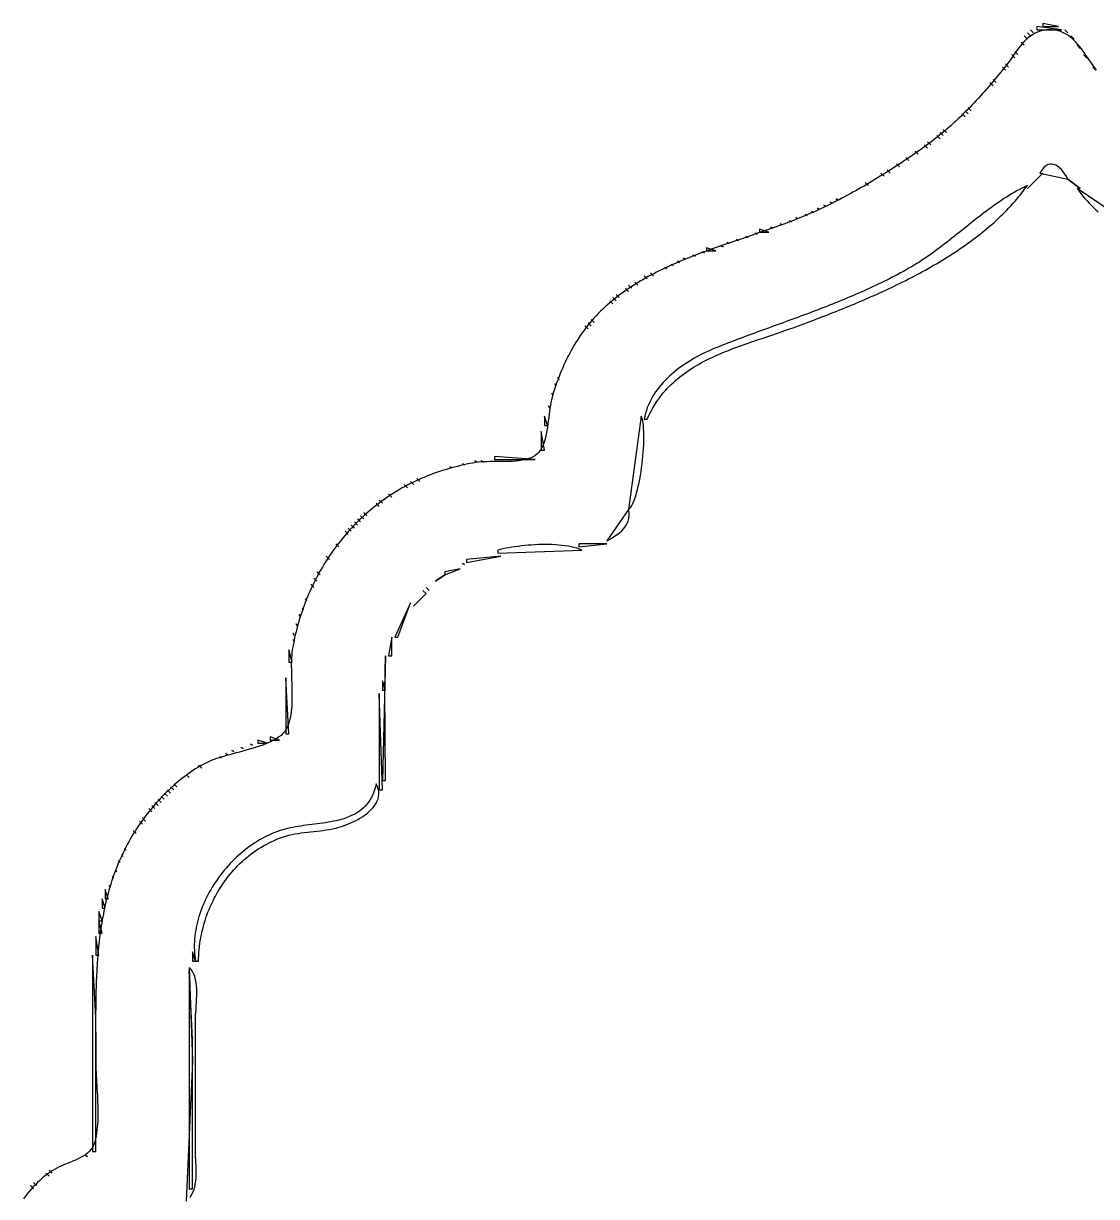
# Model space of a CAD drawing. Extents: x 0 to 2380, y 238 to 1416.
# Drawn here: x 298.8 to 643.2, y 613.5 to 990 of the extents above; entities that cross this region are included whole.
import ezdxf

# ---------------------------------------------------------------- set-up
doc = ezdxf.new("R2010")
doc.units = 0
doc.header["$MEASUREMENT"] = 0
for name, color, linetype in [('C107', 107, 'Continuous'), ('C117', 117, 'Continuous'), ('C139', 139, 'Continuous'), ('C147', 147, 'Continuous'), ('C197', 197, 'Continuous'), ('C250', 250, 'Continuous'), ('C251', 251, 'Continuous'), ('C252', 252, 'Continuous'), ('C253', 253, 'Continuous'), ('C37', 37, 'Continuous'), ('C39', 39, 'Continuous'), ('C47', 47, 'Continuous'), ('C77', 77, 'Continuous')]:
    doc.layers.add(name, color=color, linetype=linetype)

msp = doc.modelspace()

# ---------------------------------------------------------------- linework, layer by layer
at = {"layer": 'C107'}
msp.add_lwpolyline([(424, 803), (428, 807), (424, 803)], dxfattribs=at)
at = {"layer": 'C117'}
for points in [[(497, 864), (493, 834), (493.36, 834.33), (493.71, 834.78), (494.05, 835.33), (494.38, 835.97), (494.7, 836.71), (495, 837.53), (495.3, 838.43), (495.59, 839.39), (495.86, 840.41), (496.12, 841.49), (496.36, 842.62), (496.59, 843.78), (496.8, 844.97), (497, 846.19), (497.18, 847.43), (497.34, 848.68), (497.49, 849.92), (497.61, 851.17), (497.72, 852.4), (497.81, 853.61), (497.87, 854.8), (497.91, 855.95), (497.93, 857.06), (497.93, 858.12), (497.9, 859.13), (497.85, 860.07), (497.78, 860.95), (497.68, 861.74), (497.55, 862.45), (497.39, 863.07), (497.21, 863.59), (497, 864)], [(361.67, 754.67), (362.33, 754.33), (361.67, 754.67)]]:
    msp.add_lwpolyline(points, dxfattribs=at)
at = {"layer": 'C139'}
msp.add_lwpolyline([(621, 937), (626, 942), (621, 937)], dxfattribs=at)
at = {"layer": 'C147'}
msp.add_lwpolyline([(388.33, 802.33), (388.67, 801.67), (388.33, 802.33)], dxfattribs=at)
at = {"layer": 'C197'}
msp.add_lwpolyline([(634, 940), (638, 937), (634, 940)], dxfattribs=at)
at = {"layer": 'C250'}
for points in [[(633, 988), (634, 987), (633, 988)], [(600, 961), (601, 960), (600, 961)], [(601, 962), (602, 961), (601, 962)], [(602, 963), (603, 962), (602, 963)], [(592, 954), (593, 953), (592, 954)], [(625, 942), (634, 940), (633.55, 940.86), (633.06, 941.67), (632.53, 942.42), (631.96, 943.08), (631.37, 943.66), (630.76, 944.14), (630.13, 944.5), (629.48, 944.75), (628.83, 944.85), (628.17, 944.81), (627.51, 944.61), (626.86, 944.24), (626.23, 943.69), (625.6, 942.95), (625, 942)], [(498, 863), (499, 863), (499.43, 863.95), (499.88, 864.87), (500.35, 865.77), (500.84, 866.65), (501.35, 867.5), (501.88, 868.32), (502.42, 869.12), (502.99, 869.91), (503.57, 870.66), (504.16, 871.4), (504.78, 872.12), (505.41, 872.81), (506.05, 873.49), (506.71, 874.14), (507.39, 874.78), (508.07, 875.4), (508.78, 876), (509.49, 876.59), (510.22, 877.15), (510.96, 877.7), (511.71, 878.24), (512.48, 878.76), (513.25, 879.26), (514.04, 879.75), (514.84, 880.23), (515.64, 880.7), (516.46, 881.15), (517.28, 881.59), (518.12, 882.01), (518.96, 882.43), (519.81, 882.84), (520.66, 883.23), (521.53, 883.62), (522.4, 884), (523.27, 884.37), (524.16, 884.73), (525.04, 885.08), (525.93, 885.43), (526.83, 885.77), (527.73, 886.1), (528.63, 886.43), (529.54, 886.76), (530.45, 887.08), (531.36, 887.4), (532.27, 887.71), (533.19, 888.02), (534.1, 888.33), (535.02, 888.64), (535.93, 888.94), (536.85, 889.25), (537.76, 889.55), (538.68, 889.86), (539.59, 890.16), (540.5, 890.47), (541.41, 890.78), (542.31, 891.09), (543.21, 891.41), (544.11, 891.73), (545, 892.05), (545.84, 892.36), (546.68, 892.67), (547.53, 892.98), (548.38, 893.3), (549.24, 893.62), (550.1, 893.94), (550.97, 894.26), (551.85, 894.59), (552.73, 894.92), (553.61, 895.26), (554.49, 895.6), (555.38, 895.94), (556.28, 896.28), (557.18, 896.63), (558.08, 896.99), (558.98, 897.34), (559.89, 897.7), (560.8, 898.06), (561.71, 898.43), (562.62, 898.8), (563.54, 899.18), (564.45, 899.56), (565.37, 899.94), (566.29, 900.32), (567.22, 900.71), (568.14, 901.11), (569.06, 901.51), (569.99, 901.91), (570.91, 902.32), (571.83, 902.73), (572.76, 903.14), (573.68, 903.56), (574.61, 903.98), (575.53, 904.41), (576.45, 904.84), (577.37, 905.28), (578.29, 905.72), (579.21, 906.17), (580.13, 906.62), (581.05, 907.07), (581.96, 907.53), (582.87, 907.99), (583.78, 908.46), (584.68, 908.93), (585.59, 909.41), (586.49, 909.89), (587.38, 910.38), (588.27, 910.87), (589.16, 911.37), (590.05, 911.87), (590.93, 912.38), (591.81, 912.89), (592.68, 913.41), (593.55, 913.93), (594.41, 914.46), (595.27, 914.99), (596.12, 915.53), (596.97, 916.08), (597.81, 916.63), (598.64, 917.18), (599.47, 917.74), (600.29, 918.3), (601.11, 918.88), (601.92, 919.45), (602.72, 920.03), (603.52, 920.62), (604.3, 921.21), (605.08, 921.81), (605.86, 922.42), (606.62, 923.03), (607.38, 923.64), (608.12, 924.27), (608.86, 924.89), (609.59, 925.53), (610.31, 926.17), (611.03, 926.81), (611.73, 927.47), (612.42, 928.12), (613.11, 928.79), (613.78, 929.46), (614.44, 930.13), (615.09, 930.82), (615.74, 931.51), (616.37, 932.2), (616.99, 932.9), (617.6, 933.61), (618.19, 934.33), (618.78, 935.05), (619.35, 935.78), (619.91, 936.51), (620.46, 937.25), (621, 938), (620.15, 937.59), (619.3, 937.17), (618.46, 936.73), (617.62, 936.27), (616.79, 935.8), (615.96, 935.31), (615.14, 934.81), (614.32, 934.3), (613.5, 933.77), (612.69, 933.23), (611.88, 932.68), (611.07, 932.13), (610.27, 931.56), (609.46, 930.98), (608.66, 930.39), (607.87, 929.8), (607.07, 929.2), (606.28, 928.59), (605.49, 927.98), (604.69, 927.36), (603.9, 926.74), (603.12, 926.11), (602.33, 925.49), (601.54, 924.86), (600.75, 924.23), (599.96, 923.6), (599.17, 922.96), (598.39, 922.33), (597.6, 921.7), (596.8, 921.08), (596.01, 920.45), (595.22, 919.83), (594.42, 919.22), (593.63, 918.61), (592.83, 918), (592.03, 917.4), (591.22, 916.81), (590.42, 916.22), (589.61, 915.65), (588.8, 915.08), (587.98, 914.52), (587.16, 913.98), (586.34, 913.44), (585.51, 912.92), (584.68, 912.41), (583.84, 911.91), (583, 911.42)], [(553.67, 930.67), (554.33, 930.33), (553.67, 930.67)], [(555.67, 931.67), (556.33, 931.33), (555.67, 931.67)], [(557.67, 932.67), (558.33, 932.33), (557.67, 932.67)], [(544.67, 926.67), (545.33, 926.33), (544.67, 926.67)], [(549.67, 928.67), (550.33, 928.33), (549.67, 928.67)], [(551.67, 929.67), (552.33, 929.33), (551.67, 929.67)], [(522.67, 918.67), (523.33, 918.33), (522.67, 918.67)], [(583, 911.42), (582.11, 910.93), (581.23, 910.44), (580.34, 909.95), (579.44, 909.48), (578.55, 909.01), (577.65, 908.54), (576.76, 908.08), (575.86, 907.63), (574.96, 907.19), (574.05, 906.74), (573.15, 906.31), (572.24, 905.88), (571.33, 905.45), (570.42, 905.03), (569.51, 904.61), (568.6, 904.2), (567.69, 903.8), (566.77, 903.39), (565.85, 903), (564.94, 902.6), (564.02, 902.21), (563.1, 901.82), (562.17, 901.44), (561.25, 901.06), (560.33, 900.68), (559.4, 900.31), (558.47, 899.94), (557.55, 899.57), (556.62, 899.21), (555.69, 898.85), (554.76, 898.49), (553.83, 898.13), (552.89, 897.77), (551.96, 897.42), (551.03, 897.07), (550.09, 896.72), (549.16, 896.37), (548.22, 896.02), (547.29, 895.68), (546.35, 895.33), (545.41, 894.99), (544.48, 894.64), (543.54, 894.3), (542.6, 893.96), (541.66, 893.62), (540.72, 893.28), (539.78, 892.93), (538.84, 892.59), (537.9, 892.25), (536.96, 891.91), (536.02, 891.56), (535.08, 891.22), (534.14, 890.87), (533.2, 890.53), (532.26, 890.18), (531.32, 889.83), (530.38, 889.48), (529.44, 889.13), (528.5, 888.78), (527.56, 888.42), (526.62, 888.07), (525.69, 887.71), (524.75, 887.34), (523.81, 886.98), (522.87, 886.61), (521.94, 886.24), (521, 885.87), (520.14, 885.52), (519.28, 885.15), (518.42, 884.76), (517.55, 884.36), (516.69, 883.93), (515.83, 883.49), (514.97, 883.03), (514.11, 882.56), (513.27, 882.06), (512.43, 881.55), (511.6, 881.02), (510.78, 880.47), (509.97, 879.91), (509.17, 879.33), (508.39, 878.72), (507.63, 878.11), (506.88, 877.47), (506.15, 876.82), (505.45, 876.14), (504.76, 875.46), (504.1, 874.75), (503.46, 874.02), (502.84, 873.28), (502.26, 872.52), (501.7, 871.74), (501.17, 870.95), (500.68, 870.14), (500.21, 869.3), (499.78, 868.46), (499.39, 867.59), (499.03, 866.71), (498.71, 865.81), (498.43, 864.89), (498.2, 863.95), (498, 863)], [(506.67, 912.67), (507.33, 912.33), (506.67, 912.67)], [(508.67, 913.67), (509.33, 913.33), (508.67, 913.67)], [(445.67, 849.67), (446.33, 849.33), (445.67, 849.67)], [(412, 836), (413, 835), (412, 836)], [(441, 818), (441, 817), (452, 819), (441, 818)], [(434, 814), (434, 813), (439, 815), (434, 814)], [(431, 811), (434, 813), (431, 811)], [(389.33, 805.33), (389.67, 804.67), (389.33, 805.33)], [(417, 793), (416, 787), (417, 787), (417, 793)], [(363.67, 755.67), (364.33, 755.33), (363.67, 755.67)], [(382, 731.21), (381.15, 730.95), (380.31, 730.66), (379.48, 730.34), (378.64, 730), (377.82, 729.64), (377, 729.25), (376.19, 728.84), (375.39, 728.41), (374.59, 727.96), (373.8, 727.49), (373.02, 726.99), (372.25, 726.48), (371.49, 725.95), (370.74, 725.39), (369.99, 724.82), (369.26, 724.24), (368.54, 723.63), (367.84, 723.01), (367.14, 722.37), (366.46, 721.71), (365.79, 721.04), (365.13, 720.36), (364.48, 719.66), (363.85, 718.94), (363.24, 718.22), (362.64, 717.48), (362.05, 716.72), (361.48, 715.96), (360.93, 715.18), (360.39, 714.39), (359.87, 713.6), (359.37, 712.79), (358.89, 711.97), (358.42, 711.14), (357.98, 710.31), (357.55, 709.46), (357.14, 708.61), (356.75, 707.76), (356.39, 706.89), (356.04, 706.02), (355.72, 705.15), (355.41, 704.27), (355.13, 703.38), (354.87, 702.49), (354.64, 701.6), (354.43, 700.7), (354.24, 699.8), (354.07, 698.9), (353.93, 698), (353.82, 697.1), (353.73, 696.19), (353.67, 695.29), (353.63, 694.38), (353.63, 693.48), (353.64, 692.58), (353.69, 691.68), (353.76, 690.78), (353.87, 689.89), (354, 689), (355, 689), (355.02, 689.95), (355.06, 690.89), (355.12, 691.84), (355.2, 692.78), (355.3, 693.72), (355.42, 694.66), (355.55, 695.6), (355.71, 696.53), (355.89, 697.46), (356.09, 698.39), (356.31, 699.31), (356.55, 700.23), (356.8, 701.14), (357.08, 702.05), (357.37, 702.95), (357.68, 703.84), (358.01, 704.73), (358.36, 705.61), (358.73, 706.48), (359.12, 707.34), (359.52, 708.2), (359.94, 709.04), (360.38, 709.88), (360.83, 710.71), (361.31, 711.52), (361.8, 712.33), (362.3, 713.13), (362.83, 713.91), (363.37, 714.68), (363.93, 715.44), (364.5, 716.19), (365.09, 716.92), (365.7, 717.64), (366.32, 718.35), (366.96, 719.04), (367.61, 719.71), (368.28, 720.38), (368.97, 721.02), (369.67, 721.65), (370.38, 722.26), (371.11, 722.86), (371.86, 723.44), (372.62, 724), (373.39, 724.54), (374.18, 725.06), (374.99, 725.57), (375.8, 726.05), (376.64, 726.52), (377.48, 726.96), (378.34, 727.39), (379.21, 727.79), (380.1, 728.17), (381, 728.53), (381.97, 728.88), (382.95, 729.18), (383.94, 729.45), (384.93, 729.67), (385.93, 729.87), (386.93, 730.04), (387.93, 730.18), (388.94, 730.32), (389.95, 730.43), (390.96, 730.55), (391.97, 730.66), (392.98, 730.77), (393.99, 730.89), (395, 731.02), (396, 731.16), (397.01, 731.33), (398.01, 731.52), (399, 731.75), (399.7, 731.93), (400.43, 732.15), (401.2, 732.4), (402, 732.68), (402.82, 732.99), (403.64, 733.34), (404.48, 733.71), (405.31, 734.12), (406.13, 734.56), (406.94, 735.02), (407.73, 735.52), (408.48, 736.04), (409.2, 736.59), (409.88, 737.17), (410.5, 737.78), (411.07, 738.41), (411.57, 739.06), (412, 739.74), (412.35, 740.45), (412.61, 741.17), (412.78, 741.92), (412.85, 742.7), (412.82, 743.49), (412.67, 744.31), (412.4, 745.14), (412, 746)], [(412, 746), (411.77, 744.98), (411.49, 744.02), (411.17, 743.11), (410.81, 742.26), (410.41, 741.47), (409.97, 740.72), (409.5, 740.03), (409, 739.38), (408.46, 738.77), (407.89, 738.21), (407.29, 737.69), (406.66, 737.21), (406, 736.76), (405.32, 736.36), (404.62, 735.98), (403.89, 735.64), (403.14, 735.32), (402.37, 735.03), (401.59, 734.77), (400.78, 734.53), (399.97, 734.31), (399.14, 734.12), (398.29, 733.94), (397.44, 733.77), (396.58, 733.62), (395.71, 733.48), (394.83, 733.35), (393.95, 733.23), (393.07, 733.11), (392.19, 733), (391.3, 732.89), (390.42, 732.77), (389.54, 732.66), (388.66, 732.54), (387.79, 732.42), (386.93, 732.29), (386.08, 732.14), (385.24, 731.99), (384.41, 731.82), (383.59, 731.64), (382.79, 731.44), (382, 731.21)], [(330.33, 723.33), (330.67, 722.67), (330.33, 723.33)], [(331.33, 725.33), (331.67, 724.67), (331.33, 725.33)], [(328.33, 718.33), (328.67, 717.67), (328.33, 718.33)], [(326.33, 713.33), (326.67, 712.67), (326.33, 713.33)], [(352, 686), (352, 616), (353, 616), (353, 664), (352, 686)], [(306, 621), (307, 620), (306, 621)]]:
    msp.add_lwpolyline(points, dxfattribs=at)
at = {"layer": 'C251'}
for points in [[(628, 987.97), (626.99, 987.91), (626.04, 987.76), (625.14, 987.54), (624.28, 987.24), (623.47, 986.87), (622.71, 986.44), (621.98, 985.95), (621.28, 985.4), (620.62, 984.81), (619.98, 984.18), (619.36, 983.51), (618.77, 982.81), (618.19, 982.08), (617.63, 981.33), (617.08, 980.57), (616.53, 979.8), (615.99, 979.02), (615.45, 978.25), (614.9, 977.49), (614.35, 976.73), (613.79, 976), (613.16, 975.21), (612.53, 974.42), (611.9, 973.64), (611.26, 972.85), (610.61, 972.08), (609.97, 971.3), (609.31, 970.53), (608.65, 969.76), (607.99, 968.99), (607.32, 968.23), (606.65, 967.48), (605.97, 966.72), (605.28, 965.97), (604.59, 965.23), (603.9, 964.49), (603.2, 963.76), (602.49, 963.03), (601.78, 962.31), (601.06, 961.59), (600.34, 960.88), (599.62, 960.17), (598.88, 959.47), (598.14, 958.78), (597.4, 958.09), (596.65, 957.41), (595.89, 956.74), (595.13, 956.08), (594.36, 955.42), (593.59, 954.77), (592.81, 954.12), (592.02, 953.49), (591.23, 952.86), (590.43, 952.24), (589.63, 951.63), (588.82, 951.02), (588, 950.43)], [(621, 987), (622, 986), (621, 987)], [(622, 988), (623, 987), (622, 988)], [(643.21, 975), (642.66, 975.73), (642.11, 976.47), (641.58, 977.23), (641.05, 978), (640.52, 978.77), (640, 979.54), (639.47, 980.31), (638.93, 981.07), (638.38, 981.81), (637.82, 982.53), (637.25, 983.23), (636.66, 983.9), (636.04, 984.54), (635.4, 985.13), (634.73, 985.69), (634.03, 986.19), (633.3, 986.64), (632.52, 987.04), (631.71, 987.37), (630.86, 987.63), (629.96, 987.82), (629, 987.93), (628, 987.97)], [(619, 984), (620, 983), (619, 984)], [(635, 986), (636, 985), (635, 986)], [(637, 983), (638, 982), (637, 983)], [(617, 981), (618, 980), (617, 981)], [(639, 980), (640, 979), (639, 980)], [(614, 977), (615, 976), (614, 977)], [(642, 976), (643, 975), (642, 976)], [(610, 972), (611, 971), (610, 972)], [(593, 955), (594, 954), (593, 955)], [(588, 950.43), (587.2, 949.85), (586.39, 949.28), (585.57, 948.7), (584.76, 948.13), (583.94, 947.56), (583.11, 947), (582.28, 946.43), (581.45, 945.87), (580.62, 945.31), (579.78, 944.75), (578.94, 944.2), (578.09, 943.65), (577.24, 943.1), (576.39, 942.55), (575.53, 942.01), (574.67, 941.47), (573.81, 940.94), (572.95, 940.41), (572.08, 939.88), (571.21, 939.35), (570.33, 938.83), (569.46, 938.32), (568.58, 937.81), (567.7, 937.3), (566.81, 936.8), (565.92, 936.3), (565.04, 935.81), (564.14, 935.32), (563.25, 934.84), (562.35, 934.36), (561.46, 933.89), (560.55, 933.42), (559.65, 932.96), (558.75, 932.5), (557.84, 932.05), (556.93, 931.61), (556.02, 931.17), (555.11, 930.74), (554.2, 930.31), (553.29, 929.89), (552.37, 929.48), (551.45, 929.07), (550.53, 928.67), (549.62, 928.28), (548.69, 927.89), (547.77, 927.52), (546.85, 927.14), (545.92, 926.78), (545, 926.42)], [(588, 951), (589, 950), (588, 951)], [(576, 943), (577, 942), (576, 943)], [(637, 937), (637.59, 936.19), (638.2, 935.39), (638.83, 934.61), (639.49, 933.84), (640.16, 933.08), (640.84, 932.34), (641.55, 931.61), (642.27, 930.89), (643, 930.19), (643.75, 929.5)], [(681, 907.31), (637, 937)], [(559.67, 933.67), (560.33, 933.33), (559.67, 933.67)], [(545, 926.42), (544.08, 926.08), (543.15, 925.73), (542.23, 925.39), (541.29, 925.05), (540.36, 924.72), (539.43, 924.38), (538.49, 924.05), (537.55, 923.73), (536.6, 923.4), (535.66, 923.07), (534.71, 922.75), (533.77, 922.43), (532.82, 922.1), (531.87, 921.78), (530.92, 921.46), (529.97, 921.14), (529.01, 920.82), (528.06, 920.5), (527.11, 920.17), (526.16, 919.85), (525.2, 919.52), (524.25, 919.19), (523.3, 918.87), (522.35, 918.53), (521.4, 918.2), (520.45, 917.86), (519.5, 917.52), (518.56, 917.18), (517.61, 916.83), (516.67, 916.48), (515.73, 916.13), (514.79, 915.77), (513.86, 915.4), (512.92, 915.04), (511.99, 914.66), (511.07, 914.28), (510.14, 913.9), (509.22, 913.51), (508.3, 913.11), (507.39, 912.71), (506.48, 912.3), (505.57, 911.88), (504.67, 911.45), (503.77, 911.02), (502.88, 910.58), (501.99, 910.13), (501.11, 909.68), (500.23, 909.21), (499.35, 908.74), (498.49, 908.26), (497.62, 907.76), (496.77, 907.26), (495.92, 906.75), (495.07, 906.23), (494.24, 905.69), (493.41, 905.15), (492.58, 904.6), (491.76, 904.03), (490.95, 903.45), (490.15, 902.86), (489.35, 902.26), (488.57, 901.65), (487.79, 901.02), (487.01, 900.38)], [(546.67, 927.67), (547.33, 927.33), (546.67, 927.67)], [(533.67, 922.67), (534.33, 922.33), (533.67, 922.67)], [(541.67, 925.67), (542.33, 925.33), (541.67, 925.67)], [(530.67, 921.67), (531.33, 921.33), (530.67, 921.67)], [(513.67, 915.67), (514.33, 915.33), (513.67, 915.67)], [(516.67, 916.67), (517.33, 916.33), (516.67, 916.67)], [(492, 905), (493, 904), (492, 905)], [(495, 907), (496, 906), (495, 907)], [(487.01, 900.38), (486.23, 899.71), (485.46, 899.03), (484.72, 898.33), (483.99, 897.62), (483.27, 896.9), (482.57, 896.17), (481.89, 895.43), (481.23, 894.68), (480.58, 893.91), (479.95, 893.14), (479.34, 892.36), (478.74, 891.56), (478.15, 890.76), (477.59, 889.95), (477.03, 889.12), (476.49, 888.29), (475.97, 887.45), (475.46, 886.6), (474.96, 885.74), (474.48, 884.87), (474.01, 884), (473.55, 883.11), (473.11, 882.22), (472.68, 881.32), (472.26, 880.41), (471.86, 879.5), (471.46, 878.58), (471.08, 877.65), (470.71, 876.72), (470.36, 875.77), (470.01, 874.83), (469.67, 873.87), (469.35, 872.91), (469.04, 871.95), (468.73, 870.98), (468.44, 870), (468.24, 869.23), (468.06, 868.39), (467.9, 867.49), (467.76, 866.54), (467.63, 865.55), (467.51, 864.53), (467.38, 863.49), (467.25, 862.43), (467.12, 861.37), (466.97, 860.31), (466.79, 859.26), (466.6, 858.23), (466.37, 857.23), (466.12, 856.26), (465.82, 855.34), (465.48, 854.48), (465.08, 853.68), (464.64, 852.95), (464.13, 852.3), (463.57, 851.74), (462.92, 851.26), (462.21, 850.85), (461.43, 850.51), (460.59, 850.22), (459.7, 849.98), (458.77, 849.79), (457.8, 849.65), (456.8, 849.54), (455.77, 849.46), (454.73, 849.41), (453.67, 849.38), (452.61, 849.37), (451.56, 849.37), (450.51, 849.37), (449.48, 849.37), (448.47, 849.37), (447.49, 849.35), (446.55, 849.32), (445.65, 849.27), (444.8, 849.19), (444, 849.08)], [(487, 901), (488, 900), (487, 901)], [(488, 902), (489, 901), (488, 902)], [(480, 894), (481, 893), (480, 894)], [(481, 895), (482, 894), (481, 895)], [(469.33, 874.33), (469.67, 873.67), (469.33, 874.33)], [(468.33, 871.33), (468.67, 870.67), (468.33, 871.33)], [(467.33, 867.33), (467.67, 866.67), (467.33, 867.33)], [(444, 849.08), (443, 848.9), (442.01, 848.72), (441.02, 848.52), (440.03, 848.31), (439.05, 848.09), (438.07, 847.85), (437.09, 847.6), (436.12, 847.34), (435.16, 847.07), (434.19, 846.78), (433.24, 846.48), (432.28, 846.17), (431.33, 845.85), (430.39, 845.51), (429.45, 845.16), (428.52, 844.79), (427.59, 844.42), (426.67, 844.03), (425.76, 843.63), (424.85, 843.21), (423.94, 842.78), (423.05, 842.34), (422.15, 841.88), (421.27, 841.41), (420.39, 840.93), (419.52, 840.43), (418.65, 839.92), (417.8, 839.39), (416.95, 838.86), (416.1, 838.3), (415.27, 837.74), (414.44, 837.16), (413.62, 836.56), (412.8, 835.95), (412, 835.33)], [(435.67, 847.67), (436.33, 847.33), (435.67, 847.67)], [(439.67, 848.67), (440.33, 848.33), (439.67, 848.67)], [(421, 842), (422, 841), (421, 842)], [(423, 843), (424, 842), (423, 843)], [(412, 835.33), (411.22, 834.71), (410.46, 834.08), (409.71, 833.45), (408.96, 832.8), (408.23, 832.14), (407.5, 831.47), (406.79, 830.8), (406.08, 830.11), (405.39, 829.42), (404.71, 828.71), (404.04, 828), (403.37, 827.28), (402.72, 826.55), (402.08, 825.81), (401.45, 825.07), (400.83, 824.31), (400.22, 823.55), (399.62, 822.78), (399.04, 822.01), (398.46, 821.22), (397.89, 820.43), (397.34, 819.63), (396.79, 818.82), (396.26, 818.01), (395.73, 817.19), (395.22, 816.36), (394.72, 815.52), (394.23, 814.68), (393.75, 813.84), (393.28, 812.98), (392.82, 812.12), (392.38, 811.26), (391.94, 810.38), (391.52, 809.51), (391.1, 808.62), (390.7, 807.73), (390.31, 806.84), (389.93, 805.94), (389.57, 805.04), (389.21, 804.13), (388.86, 803.21), (388.53, 802.29), (388.21, 801.37), (387.9, 800.44), (387.6, 799.51), (387.31, 798.57), (387.04, 797.63), (386.77, 796.69), (386.52, 795.74), (386.28, 794.78), (386.05, 793.83), (385.83, 792.87), (385.63, 791.91), (385.43, 790.94), (385.25, 789.97), (385.08, 789), (384.96, 788.19), (384.88, 787.34), (384.81, 786.45), (384.78, 785.53), (384.76, 784.57), (384.75, 783.59), (384.77, 782.58), (384.79, 781.55), (384.82, 780.51), (384.85, 779.46), (384.88, 778.39), (384.91, 777.32), (384.94, 776.25), (384.96, 775.18), (384.96, 774.12), (384.95, 773.07), (384.92, 772.03), (384.88, 771.01), (384.8, 770.01), (384.7, 769.03), (384.57, 768.09), (384.41, 767.17), (384.21, 766.3), (383.97, 765.46), (383.68, 764.67), (383.35, 763.92), (382.97, 763.23), (382.55, 762.63), (382.05, 762.06), (381.46, 761.52), (380.8, 761.01), (380.07, 760.53), (379.27, 760.06), (378.42, 759.62), (377.52, 759.2), (376.57, 758.8), (375.59, 758.42), (374.57, 758.05), (373.53, 757.7), (372.47, 757.37), (371.39, 757.05), (370.31, 756.74), (369.22, 756.43), (368.14, 756.14), (367.08, 755.86), (366.03, 755.58), (365, 755.31), (364, 755.04), (363.04, 754.77), (362.13, 754.5), (361.26, 754.23), (360.44, 753.96), (359.69, 753.68), (359, 753.4), (358.15, 753.02), (357.31, 752.61), (356.47, 752.17), (355.63, 751.71), (354.8, 751.23), (353.97, 750.72), (353.15, 750.19), (352.33, 749.63), (351.52, 749.06), (350.71, 748.47), (349.91, 747.86), (349.12, 747.23), (348.34, 746.58), (347.57, 745.92), (346.8, 745.24), (346.05, 744.55), (345.3, 743.85), (344.57, 743.13), (343.84, 742.4), (343.13, 741.67), (342.43, 740.92), (341.74, 740.16), (341.07, 739.4), (340.4, 738.63), (339.75, 737.85), (339.12, 737.07), (338.5, 736.29), (337.89, 735.5), (337.3, 734.72), (336.73, 733.93), (336.17, 733.14), (335.63, 732.35), (335.11, 731.56), (334.6, 730.78), (334.12, 730), (333.59, 729.13), (333.08, 728.25), (332.58, 727.37), (332.1, 726.48), (331.63, 725.59), (331.18, 724.7), (330.74, 723.8), (330.32, 722.9), (329.91, 722), (329.51, 721.09), (329.13, 720.18), (328.76, 719.26), (328.4, 718.35), (328.06, 717.43), (327.72, 716.5), (327.4, 715.57), (327.09, 714.64), (326.8, 713.71), (326.51, 712.77), (326.24, 711.83), (325.98, 710.89), (325.72, 709.95), (325.48, 709), (325.25, 708.05), (325.03, 707.1), (324.82, 706.14), (324.62, 705.18), (324.43, 704.22), (324.24, 703.26), (324.07, 702.3), (323.9, 701.33), (323.75, 700.37), (323.6, 699.4), (323.46, 698.43), (323.33, 697.45), (323.21, 696.48), (323.09, 695.5), (322.98, 694.53), (322.88, 693.55), (322.78, 692.57), (322.7, 691.58), (322.61, 690.6), (322.54, 689.62), (322.47, 688.63), (322.4, 687.65), (322.34, 686.66), (322.29, 685.67), (322.24, 684.68), (322.2, 683.69), (322.16, 682.7), (322.12, 681.71), (322.09, 680.72), (322.06, 679.73), (322.04, 678.74), (322.02, 677.75), (322, 676.76), (321.99, 675.77), (321.98, 674.77), (321.97, 673.78), (321.96, 672.79), (321.96, 671.8), (321.96, 670.81), (321.96, 669.82), (321.96, 668.83), (321.96, 667.84), (321.96, 666.85), (321.97, 665.86), (321.97, 664.87), (321.98, 663.88), (321.98, 662.9), (321.99, 661.91), (321.99, 660.93), (321.99, 659.94), (322, 658.96), (322, 657.98), (322, 657), (322.01, 656.07), (322.03, 655.12), (322.06, 654.15), (322.1, 653.17), (322.15, 652.17), (322.21, 651.16), (322.27, 650.15), (322.33, 649.12), (322.39, 648.09), (322.45, 647.05), (322.51, 646), (322.56, 644.96), (322.6, 643.92), (322.64, 642.87), (322.66, 641.83), (322.67, 640.79), (322.67, 639.76), (322.65, 638.74), (322.61, 637.73), (322.56, 636.72), (322.48, 635.73), (322.37, 634.75), (322.24, 633.79), (322.09, 632.85), (321.9, 631.92), (321.68, 631.02)], [(493, 834), (486, 824), (486.85, 824.42), (487.7, 824.89), (488.54, 825.4), (489.34, 825.96), (490.11, 826.56), (490.82, 827.21), (491.46, 827.9), (492.02, 828.64), (492.49, 829.42), (492.85, 830.25), (493.1, 831.12), (493.22, 832.04), (493.19, 833), (493, 834)], [(404, 829), (405, 828), (404, 829)], [(405, 830), (406, 829), (405, 830)], [(406, 831), (407, 830), (406, 831)], [(407, 832), (408, 831), (407, 832)], [(399, 823), (400, 822), (399, 823)], [(451, 821), (451, 820), (478, 821), (477.21, 821.31), (476.37, 821.58), (475.49, 821.82), (474.57, 822.03), (473.62, 822.22), (472.63, 822.37), (471.62, 822.5), (470.59, 822.6), (469.53, 822.67), (468.46, 822.73), (467.37, 822.75), (466.27, 822.76), (465.17, 822.75), (464.06, 822.72), (462.96, 822.66), (461.85, 822.6), (460.76, 822.51), (459.68, 822.41), (458.61, 822.3), (457.56, 822.17), (456.53, 822.03), (455.52, 821.88), (454.55, 821.72), (453.6, 821.55), (452.7, 821.37), (451.83, 821.19), (451, 821)], [(396, 819), (397, 818), (396, 819)], [(439.67, 816.67), (440.33, 816.33), (439.67, 816.67)], [(391, 810), (392, 809), (391, 810)], [(392, 812), (393, 811), (392, 812)], [(427, 808), (428, 807), (427, 808)], [(428, 809), (429, 808), (428, 809)], [(423, 804), (418, 793), (419, 793), (423, 804)], [(385.33, 792.33), (385.67, 791.67), (385.33, 792.33)], [(384, 789), (384, 785), (385, 785), (384, 789)], [(414, 779), (414, 776), (415, 776), (414, 779)], [(413, 775), (413, 744), (414, 744), (413, 775)], [(368.67, 757.67), (369.33, 757.33), (368.67, 757.67)], [(371.67, 758.67), (372.33, 758.33), (371.67, 758.67)], [(365.67, 756.67), (366.33, 756.33), (365.67, 756.67)], [(351, 749), (352, 748), (351, 749)], [(343, 742), (344, 741), (343, 742)], [(344, 743), (345, 742), (344, 743)], [(345, 744), (346, 743), (345, 744)], [(346, 745), (347, 744), (346, 745)], [(341, 740), (342, 739), (341, 740)], [(342, 741), (343, 740), (342, 741)], [(337, 735), (338, 734), (337, 735)], [(329.33, 721.33), (329.67, 720.67), (329.33, 721.33)], [(327.33, 716.33), (327.67, 715.67), (327.33, 716.33)], [(322, 697), (322, 691), (323, 691), (322, 697)], [(353, 692), (353, 689), (354, 689), (353, 692)], [(321.68, 631.02), (321.4, 630.16), (321.01, 629.38), (320.54, 628.67), (319.98, 628.03), (319.36, 627.44), (318.67, 626.91), (317.93, 626.42), (317.14, 625.98), (316.32, 625.56), (315.47, 625.17), (314.6, 624.8), (313.72, 624.44), (312.84, 624.09), (311.96, 623.74), (311.1, 623.39), (310.27, 623.02), (309.47, 622.63), (308.71, 622.22), (308, 621.78), (307.18, 621.2), (306.38, 620.61), (305.59, 619.99), (304.83, 619.35), (304.08, 618.69), (303.34, 618.01), (302.63, 617.3), (301.94, 616.59), (301.27, 615.85), (300.62, 615.09), (299.99, 614.32), (299.38, 613.53), (298.79, 612.72)]]:
    msp.add_lwpolyline(points, dxfattribs=at)
at = {"layer": 'C252'}
for points in [[(620, 986), (621, 985), (620, 986)], [(616, 980), (617, 979), (616, 980)], [(613, 976), (614, 975), (613, 976)], [(609, 971), (610, 970), (609, 971)], [(594, 956), (595, 955), (594, 956)], [(585, 949), (586, 948), (585, 949)], [(589, 952), (590, 951), (589, 952)], [(582, 947), (583, 946), (582, 947)], [(574, 942), (575, 941), (574, 942)], [(579, 945), (580, 944), (579, 945)], [(569, 939), (570, 938), (569, 939)], [(535, 924), (535, 923), (538, 923), (535, 924)], [(538.67, 924.67), (539.33, 924.33), (538.67, 924.67)], [(524.67, 919.67), (525.33, 919.33), (524.67, 919.67)], [(527.67, 920.67), (528.33, 920.33), (527.67, 920.67)], [(518, 918), (518, 917), (521, 917), (518, 918)], [(510.67, 914.67), (511.33, 914.33), (510.67, 914.67)], [(498, 909), (499, 908), (498, 909)], [(500, 910), (501, 909), (500, 910)], [(493, 906), (494, 905), (493, 906)], [(489, 903), (490, 902), (489, 903)], [(479, 893), (480, 892), (479, 893)], [(466, 864), (466, 861), (467, 861), (466, 864)], [(450, 851), (450, 850), (463, 850), (450, 851)], [(443.67, 849.67), (444.33, 849.33), (443.67, 849.67)], [(425, 844), (426, 843), (425, 844)], [(413, 837), (414, 836), (413, 837)], [(416, 839), (417, 838), (416, 839)], [(408, 833), (409, 832), (408, 833)], [(402, 827), (403, 826), (402, 827)], [(403, 828), (404, 827), (403, 828)], [(393, 814), (394, 813), (393, 814)], [(387.33, 800.33), (387.67, 799.67), (387.33, 800.33)], [(386.33, 797.33), (386.67, 796.67), (386.33, 797.33)], [(383, 780), (383, 762), (384, 762), (383, 780)], [(374, 760), (374, 759), (377, 759), (374, 760)], [(355, 752), (356, 751), (355, 752)], [(347, 746), (348, 745), (347, 746)], [(339, 738), (340, 737), (339, 738)], [(340, 739), (341, 738), (340, 739)], [(334, 731), (335, 730), (334, 731)], [(336, 734), (337, 733), (336, 734)], [(325, 712), (325, 709), (326, 709), (325, 712)], [(321, 691), (321, 628), (322, 628), (322, 671), (321, 691)], [(318.67, 626.67), (319.33, 626.33), (318.67, 626.67)], [(307, 622), (308, 621), (307, 622)], [(302, 618), (303, 617), (302, 618)], [(301, 617), (302, 616), (301, 617)]]:
    msp.add_lwpolyline(points, dxfattribs=at)
at = {"layer": 'C253'}
for points in [[(626, 990), (626, 989), (631, 989), (626, 990)], [(465, 859), (465, 853), (466, 853), (465, 859)], [(385.33, 794.33), (385.67, 793.67), (385.33, 794.33)], [(378, 761), (378, 760), (381, 760), (378, 761)], [(324, 709), (324, 706), (325, 706), (324, 709)], [(323, 705), (323, 702), (324, 702), (323, 705)]]:
    msp.add_lwpolyline(points, dxfattribs=at)
at = {"layer": 'C37'}
for points in [[(415, 787), (414, 747), (415, 747), (414.78, 776), (415, 787)], [(323, 702), (323, 698), (324, 698), (323, 702)]]:
    msp.add_lwpolyline(points, dxfattribs=at)
at = {"layer": 'C39'}
msp.add_lwpolyline([(624, 989), (624, 988), (632, 988), (624, 989)], dxfattribs=at)
at = {"layer": 'C47'}
for points in [[(470.33, 876.33), (470.67, 875.67), (470.33, 876.33)], [(477, 823), (477, 822), (486, 823), (477, 823)]]:
    msp.add_lwpolyline(points, dxfattribs=at)
at = {"layer": 'C77'}
for points in [[(504.67, 911.67), (505.33, 911.33), (504.67, 911.67)], [(352, 687), (353, 657), (351, 612)], [(352.28, 613.27), (352.77, 614.01), (353.17, 614.8), (353.5, 615.64), (353.76, 616.53), (353.95, 617.45), (354.08, 618.4), (354.17, 619.37), (354.21, 620.36), (354.23, 621.35), (354.21, 622.35), (354.18, 623.34), (354.13, 624.33), (354.09, 625.29), (354.04, 626.23), (354.01, 627.13), (354, 628), (354, 670), (354.02, 670.83), (354.06, 671.72), (354.11, 672.68), (354.18, 673.68), (354.25, 674.71), (354.32, 675.78), (354.38, 676.86), (354.41, 677.95), (354.42, 679.04), (354.39, 680.11), (354.32, 681.16), (354.2, 682.18), (354.02, 683.15), (353.78, 684.07), (353.46, 684.92), (353.06, 685.7), (352.58, 686.4), (352, 687)]]:
    msp.add_lwpolyline(points, dxfattribs=at)

doc.saveas('drawing.dxf')
